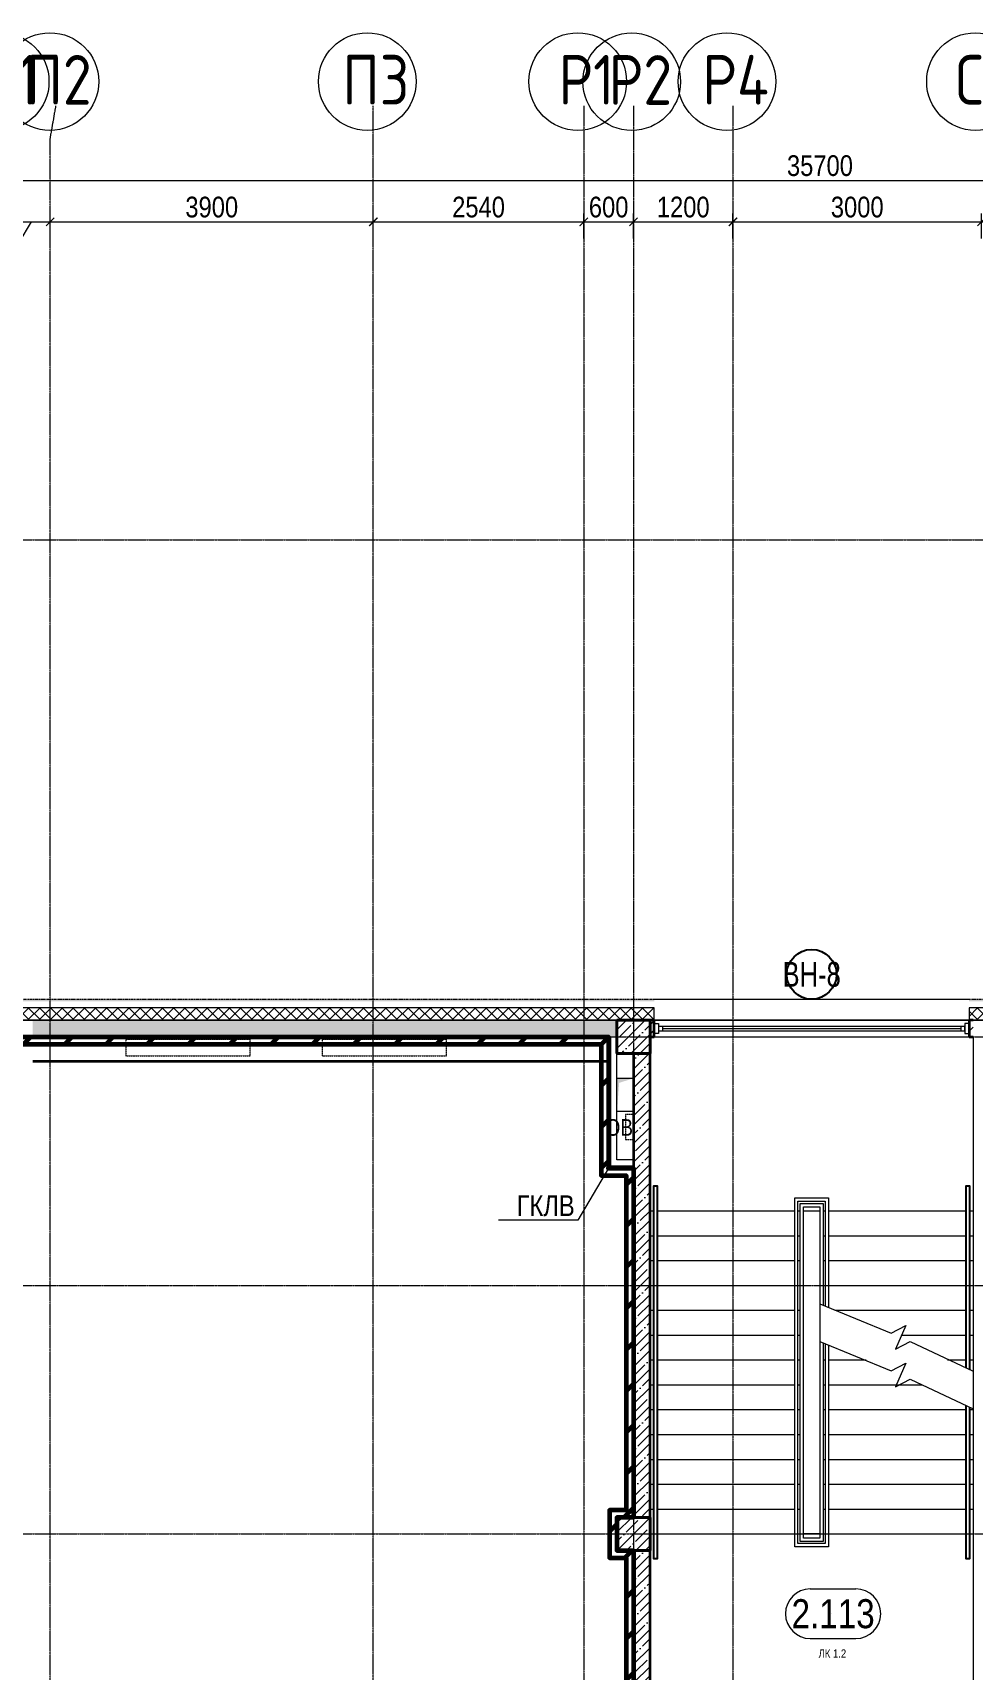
# Model space of a CAD drawing. Header units: millimetres. Extents: x -231292 to 573618, y -153144 to 564035.
# Drawn here: x 54733 to 66083, y 134284 to 154051 of the extents above; entities that cross this region are included whole.
import ezdxf
from ezdxf import colors
from ezdxf.entities.mleader import LeaderData, LeaderLine
from ezdxf.enums import TextEntityAlignment as Align
from ezdxf.math import Vec2, Vec3

# ---------------------------------------------------------------- set-up
doc = ezdxf.new("R2010")
doc.units = ezdxf.units.MM
for name, pattern in [('CENTER2', [28.575, 19.05, -3.175, 3.175, -3.175]), ('DASHED', [19.05, 12.7, -6.35]), ('HIDDEN2', [4.7625, 3.175, -1.5875])]:
    doc.linetypes.add(name, pattern=pattern)
doc.layers.get('0').update_dxf_attribs({"color": 250})
doc.layers.get('Defpoints').update_dxf_attribs({"color": 250})
for name, color, linetype, lineweight in [('10.1) Шпакл. Блок 5 8 вып', 3, 'Continuous', 60), ('A-Wall-Open', 250, 'Continuous', 5), ('АР_Area', 250, 'Continuous', 5), ('АР_Витраж марка', 250, 'Continuous', 9), ('АР_Колонны', 250, 'Continuous', 35), ('АР_Окна', 250, 'Continuous', 5), ('АР_Отопительные приборы', 250, 'HIDDEN2', 0), ('АР_Стены ЖБ', 250, 'Continuous', 35), ('АР_Стены ПЕНОблок', 250, 'Continuous', 20), ('АР_Тонкая', 250, 'Continuous', 5), ('АР_Утеплитель', 250, 'Continuous', 0), ('АР_Ф_ЛК', 250, 'Continuous', 5), ('АР_Штриховка', 250, 'Continuous', 0), ('Зашивка радиаторов тип 5 (спорт желтый)', 250, 'Continuous', 0), ('Зашивки ГКЛ на всю высоту', 250, 'Continuous', 0), ('КМ_Фахверки', 250, 'Continuous', 80), ('ОВ_Отопление', 250, 'Continuous', 0), ('Размеры зашивки ГКЛ', 250, 'Continuous', 0), ('РД_Оси_100', 250, 'Continuous', 0), ('РД_Оси_размер', 250, 'Continuous', 0)]:
    doc.layers.add(name, color=color, linetype=linetype, lineweight=lineweight)
doc.layers.add('АР_Делит', color=250, linetype='Continuous', lineweight=0, plot=False)
doc.layers.add('РД_Витраж_проем', color=250, linetype='Continuous', lineweight=0, plot=False)
doc.styles.add('Arial_09', font='ARIALN.TTF', dxfattribs={"width": 0.9})
doc.styles.add('style1', font='ARIALN.TTF')
doc.styles.add('ккк', font='isocpeur.ttf', dxfattribs={"width": 0.85, "oblique": 15})
doc.dimstyles.new('Dim100_ареал', dxfattribs={"dimscale": 100, "dimtxt": 2.5, "dimasz": 1, "dimexe": 1, "dimexo": 1, "dimgap": 0.5, "dimtad": 1, "dimzin": 12, "dimdsep": 46, "dimtxsty": 'style1', "dimblk": 'ARCHTICK', "dimcen": 1, "dimdle": 1, "dimclrd": 256, "dimclre": 256, "dimaunit": 1, "dimadec": 0, "dimazin": 3, "dimtfac": 1, "dimtmove": 1, "dimatfit": 3, "dimldrblk": 'OPEN30', "dimfxl": 2, "dimfxlon": 1, "dimtolj": 1, "dimtzin": 0, "dimlwd": 9, "dimlwe": 9, "dimarcsym": 0})
pattern_1 = [(45, (8883.4, 13229.69), (-112.2532, 112.2532), []), (45, (8995.66, 13229.69), (-112.2532, 112.2532), [198.4375, -39.6875, 0, -39.6875])]

# ---------------------------------------------------------------- blocks, each defined once
blk = doc.blocks.new('A-iden')
at = {"linetype": 'Continuous', "lineweight": 5}
blk.add_circle((-0.73, -4.06), 5.89, dxfattribs=at)
at = {"color": 0, "linetype": 'Continuous', "lineweight": 20, "style": 'ккк', "width": 0.85}
blk.add_attdef('ID', text='', height=6, dxfattribs=at).set_placement((0.31, -3.85), align=Align.MIDDLE_CENTER)
blk = doc.blocks.new('_ArchTick')
at = {"color": 0, "linetype": 'ByBlock', "const_width": 0.15}
blk.add_lwpolyline([(-0.5, -0.5), (0.5, 0.5)], dxfattribs=at)
blk = doc.blocks.new('*D446')
at = {"layer": 'Defpoints', "color": 0, "transparency": 16777216}
for p in [(73200, 139039), (37500, 137039), (73200, 137039)]:
    blk.add_point(p, dxfattribs=at)
at = {"layer": 'РД_Оси_размер', "lineweight": 9, "transparency": 16777216}
for p, q in [((37400, 139039), (73300, 139039)), ((37500, 138839), (37500, 139139)), ((73200, 138839), (73200, 139139))]:
    blk.add_line(p, q, dxfattribs=at)
at = {"layer": 'РД_Оси_размер', "lineweight": 9, "transparency": 16777216, "xscale": 100, "yscale": 100, "zscale": 100, "rotation": 180}
blk.add_blockref('_ArchTick', (37500, 139039), dxfattribs=at)
at = {"layer": 'РД_Оси_размер', "lineweight": 9, "transparency": 16777216, "xscale": 100, "yscale": 100, "zscale": 100}
blk.add_blockref('_ArchTick', (73200, 139039), dxfattribs=at)
at = {"layer": 'РД_Оси_размер', "color": 0, "transparency": 16777216, "insert": (55350, 139216), "char_height": 250, "attachment_point": 5, "style": 'style1'}
blk.add_mtext('\\A1;35700', dxfattribs=at)
blk = doc.blocks.new('_Open30')
at = {"color": 0, "linetype": 'ByBlock', "lineweight": -2}
for p, q in [((-1, 0.27), (0, 0)), ((0, 0), (-1, -0.27)), ((0, 0), (-1, 0))]:
    blk.add_line(p, q, dxfattribs=at)
blk = doc.blocks.new('*D465')
at = {"layer": 'Defpoints', "color": 0, "transparency": 16777216}
for p in [(46060, 138539), (45600, 137039), (46060, 137039)]:
    blk.add_point(p, dxfattribs=at)
at = {"layer": 'РД_Оси_размер', "lineweight": 9, "transparency": 16777216}
for p, q in [((45600, 138339), (45600, 138639)), ((46060, 138339), (46060, 138639)), ((45500, 138539), (46160, 138539)), ((45830, 138539), (45534, 138039)), ((45534, 138039), (44974, 138039))]:
    blk.add_line(p, q, dxfattribs=at)
at = {"layer": 'РД_Оси_размер', "lineweight": 9, "transparency": 16777216, "xscale": 100, "yscale": 100, "zscale": 100, "rotation": 180}
blk.add_blockref('_ArchTick', (45600, 138539), dxfattribs=at)
at = {"layer": 'РД_Оси_размер', "lineweight": 9, "transparency": 16777216, "xscale": 100, "yscale": 100, "zscale": 100}
blk.add_blockref('_ArchTick', (46060, 138539), dxfattribs=at)
at = {"layer": 'РД_Оси_размер', "color": 0, "transparency": 16777216, "insert": (45254, 138216), "char_height": 250, "attachment_point": 5, "style": 'style1'}
blk.add_mtext('\\A1;460', dxfattribs=at)
blk = doc.blocks.new('*D466')
at = {"layer": 'Defpoints', "color": 0, "transparency": 16777216}
for p in [(49960, 138539), (46060, 137039), (49960, 137039)]:
    blk.add_point(p, dxfattribs=at)
at = {"layer": 'РД_Оси_размер', "lineweight": 9, "transparency": 16777216}
for p, q in [((46060, 138339), (46060, 138639)), ((49960, 138339), (49960, 138639)), ((45960, 138539), (50060, 138539))]:
    blk.add_line(p, q, dxfattribs=at)
at = {"layer": 'РД_Оси_размер', "lineweight": 9, "transparency": 16777216, "xscale": 100, "yscale": 100, "zscale": 100, "rotation": 180}
blk.add_blockref('_ArchTick', (46060, 138539), dxfattribs=at)
at = {"layer": 'РД_Оси_размер', "lineweight": 9, "transparency": 16777216, "xscale": 100, "yscale": 100, "zscale": 100}
blk.add_blockref('_ArchTick', (49960, 138539), dxfattribs=at)
at = {"layer": 'РД_Оси_размер', "color": 0, "transparency": 16777216, "insert": (48010, 138716), "char_height": 250, "attachment_point": 5, "style": 'style1'}
blk.add_mtext('\\A1;3900', dxfattribs=at)
blk = doc.blocks.new('*D467')
at = {"layer": 'Defpoints', "color": 0, "transparency": 16777216}
for p in [(52500, 138539), (49960, 137039), (52500, 137039)]:
    blk.add_point(p, dxfattribs=at)
at = {"layer": 'РД_Оси_размер', "lineweight": 9, "transparency": 16777216}
for p, q in [((49960, 138339), (49960, 138639)), ((52500, 138339), (52500, 138639)), ((49860, 138539), (52600, 138539))]:
    blk.add_line(p, q, dxfattribs=at)
at = {"layer": 'РД_Оси_размер', "lineweight": 9, "transparency": 16777216, "xscale": 100, "yscale": 100, "zscale": 100, "rotation": 180}
blk.add_blockref('_ArchTick', (49960, 138539), dxfattribs=at)
at = {"layer": 'РД_Оси_размер', "lineweight": 9, "transparency": 16777216, "xscale": 100, "yscale": 100, "zscale": 100}
blk.add_blockref('_ArchTick', (52500, 138539), dxfattribs=at)
at = {"layer": 'РД_Оси_размер', "color": 0, "transparency": 16777216, "insert": (51230, 138716), "char_height": 250, "attachment_point": 5, "style": 'style1'}
blk.add_mtext('\\A1;2540', dxfattribs=at)
blk = doc.blocks.new('*D468')
at = {"layer": 'Defpoints', "color": 0, "transparency": 16777216}
for p in [(53100, 138539), (52500, 137039), (53100, 137039)]:
    blk.add_point(p, dxfattribs=at)
at = {"layer": 'РД_Оси_размер', "lineweight": 9, "transparency": 16777216}
for p, q in [((52500, 138339), (52500, 138639)), ((53100, 138339), (53100, 138639)), ((52400, 138539), (53200, 138539))]:
    blk.add_line(p, q, dxfattribs=at)
at = {"layer": 'РД_Оси_размер', "lineweight": 9, "transparency": 16777216, "xscale": 100, "yscale": 100, "zscale": 100, "rotation": 180}
blk.add_blockref('_ArchTick', (52500, 138539), dxfattribs=at)
at = {"layer": 'РД_Оси_размер', "lineweight": 9, "transparency": 16777216, "xscale": 100, "yscale": 100, "zscale": 100}
blk.add_blockref('_ArchTick', (53100, 138539), dxfattribs=at)
at = {"layer": 'РД_Оси_размер', "color": 0, "transparency": 16777216, "insert": (52800, 138716), "char_height": 250, "attachment_point": 5, "style": 'style1'}
blk.add_mtext('\\A1;600', dxfattribs=at)
blk = doc.blocks.new('*D469')
at = {"layer": 'Defpoints', "color": 0, "transparency": 16777216}
for p in [(54300, 138539), (53100, 137039), (54300, 137039)]:
    blk.add_point(p, dxfattribs=at)
at = {"layer": 'РД_Оси_размер', "lineweight": 9, "transparency": 16777216}
for p, q in [((53100, 138339), (53100, 138639)), ((54300, 138339), (54300, 138639)), ((53000, 138539), (54400, 138539))]:
    blk.add_line(p, q, dxfattribs=at)
at = {"layer": 'РД_Оси_размер', "lineweight": 9, "transparency": 16777216, "xscale": 100, "yscale": 100, "zscale": 100, "rotation": 180}
blk.add_blockref('_ArchTick', (53100, 138539), dxfattribs=at)
at = {"layer": 'РД_Оси_размер', "lineweight": 9, "transparency": 16777216, "xscale": 100, "yscale": 100, "zscale": 100}
blk.add_blockref('_ArchTick', (54300, 138539), dxfattribs=at)
at = {"layer": 'РД_Оси_размер', "color": 0, "transparency": 16777216, "insert": (53700, 138716), "char_height": 250, "attachment_point": 5, "style": 'style1'}
blk.add_mtext('\\A1;1200', dxfattribs=at)
blk = doc.blocks.new('*D470')
at = {"layer": 'Defpoints', "color": 0, "transparency": 16777216}
for p in [(57300, 138539), (54300, 137039), (57300, 137039)]:
    blk.add_point(p, dxfattribs=at)
at = {"layer": 'РД_Оси_размер', "lineweight": 9, "transparency": 16777216}
for p, q in [((54300, 138339), (54300, 138639)), ((57300, 138339), (57300, 138639)), ((54200, 138539), (57400, 138539))]:
    blk.add_line(p, q, dxfattribs=at)
at = {"layer": 'РД_Оси_размер', "lineweight": 9, "transparency": 16777216, "xscale": 100, "yscale": 100, "zscale": 100, "rotation": 180}
blk.add_blockref('_ArchTick', (54300, 138539), dxfattribs=at)
at = {"layer": 'РД_Оси_размер', "lineweight": 9, "transparency": 16777216, "xscale": 100, "yscale": 100, "zscale": 100}
blk.add_blockref('_ArchTick', (57300, 138539), dxfattribs=at)
at = {"layer": 'РД_Оси_размер', "color": 0, "transparency": 16777216, "insert": (55800, 138716), "char_height": 250, "attachment_point": 5, "style": 'style1'}
blk.add_mtext('\\A1;3000', dxfattribs=at)
blk = doc.blocks.new('otv')
at = {"linetype": 'Continuous'}
blk.add_lwpolyline([(0, -1), (0, 0), (1, 0), (1, -1)], close=True, dxfattribs=at)
blk.add_solid([(0, -1), (0, 0), (0.135, -0.137), (1, 0)], dxfattribs=at)
blk = doc.blocks.new('_DotSmall')
at = {"color": 0, "linetype": 'ByBlock', "const_width": 0.5}
blk.add_lwpolyline([(-0.0625, 0, 1), (0.0625, 0, 1)], format="xyb", close=True, dxfattribs=at)
blk = doc.blocks.new('MOK-МаркаПом_овал_ареал')
for p, q in [((-2.75, 3), (2.75, 3)), ((-2.75, -3), (2.75, -3))]:
    blk.add_line(p, q)
for centre, radius, start, end in [((-2.75, 0), 3, 90, 270), ((2.75, 0), 3, 270, 90), ((-3.75, 0), 3.5, 0, 0.001)]:
    blk.add_arc(centre, radius, start, end)
at = {"color": 0, "style": 'style1'}
blk.add_attdef('АР-ПОМЕЩЕНИЕ:НОМЕР', text='', height=3.5, dxfattribs=at).set_placement((0, 0), align=Align.MIDDLE)
at = {"layer": 'Defpoints', "color": 2, "style": 'style1'}
blk.add_attdef('АР-ПОМЕЩЕНИЕ:НАИМЕНОВАНИЕ', text='', height=1, dxfattribs=at).set_placement((-0.09, -4.81), align=Align.MIDDLE)
blk = doc.blocks.new('МаркаВитража1')
at = {"layer": 'Defpoints'}
blk.add_circle((0, 0), 3, dxfattribs=at)
at = {"color": 0, "linetype": 'ByBlock', "lineweight": -2, "style": 'Arial_09', "width": 0.9}
blk.add_attdef('АР-ОКНО:НАИМЕНОВАНИЕ', text='', height=3, dxfattribs=at).set_placement((0, 0), align=Align.MIDDLE)
blk = doc.blocks.new('СОШ_2200_АР_ОСИ_М100_28.05.24')
at = {"layer": 'АР_Делит', "color": 5, "linetype": 'DASHED'}
blk.add_lwpolyline([(-355, 13145), (-355, 100855), (37145, 100855), (37145, 129155), (72745, 129155), (72745, 135155), (114955, 135155), (114955, -355)], dxfattribs=at)
at = {"layer": 'РД_Оси_100', "linetype": 'CENTER2'}
for p, q in [((49960, -6155), (49960, 139938.679)), ((-5954.958, 134700), (119910, 134700)), ((-5954.958, 128700), (119910, 128700)), ((-5954.958, 125700), (119910, 125700)), ((-5954.958, 122700), (119910, 122700))]:
    blk.add_line(p, q, dxfattribs=at)
for points in [[(46060, -6163.105), (46060, 139538.679), (46130, 139938.679)], [(52500, 139938.679), (52500, -5755), (52358.276, -6155)], [(53100, 139938.679), (53100, -5755), (52949.266, -6155)], [(54300, 139938.679), (54300, -6155)]]:
    blk.add_lwpolyline(points, dxfattribs=at)
at = {"layer": 'РД_Оси_100', "color": 0, "xscale": 100, "yscale": 100, "zscale": 100}
for p, values in [((45530, 140638.679), {'ID': 'П1'}), ((52500, 140638.679), {'ID': 'Р1'}), ((53151.517, 140636.463), {'ID': 'Р2'}), ((54300, 140638.679), {'ID': 'Р4'}), ((57300, 140638.679), {'ID': 'С2'})]:
    blk.add_blockref('A-iden', p, dxfattribs=at).add_auto_attribs(values)
at = {"layer": 'РД_Оси_100', "color": 1, "xscale": 100, "yscale": 100, "zscale": 100}
for p, values in [((46130, 140638.679), {'ID': 'П2'}), ((49960, 140638.679), {'ID': 'П3'})]:
    blk.add_blockref('A-iden', p, dxfattribs=at).add_auto_attribs(values)
at = {"layer": 'РД_Оси_размер'}
for base, p1, p2, picture, middle in [((73200, 139038.679), (37500, 137038.679), (73200, 137038.679), '*D446', (55350, 139216.322)), ((49960, 138538.679), (46060, 137038.679), (49960, 137038.679), '*D466', (48010, 138716.322)), ((52500, 138538.679), (49960, 137038.679), (52500, 137038.679), '*D467', (51230, 138716.322)), ((53100, 138538.679), (52500, 137038.679), (53100, 137038.679), '*D468', (52800, 138716.322)), ((54300, 138538.679), (53100, 137038.679), (54300, 137038.679), '*D469', (53700, 138716.322)), ((57300, 138538.679), (54300, 137038.679), (57300, 137038.679), '*D470', (55800, 138716.322))]:
    dim = blk.add_linear_dim(base=base, p1=p1, p2=p2, dimstyle='Dim100_ареал', dxfattribs=at)
    dim.commit()
    dim.dimension.update_dxf_attribs({"geometry": picture, "text_midpoint": middle})
dim = blk.add_linear_dim(base=(46060, 138538.679), p1=(45600, 137038.679), p2=(46060, 137038.679), dimstyle='Dim100_ареал', dxfattribs=at)
dim.commit()
dim.dimension.update_dxf_attribs({"geometry": '*D465', "text_midpoint": (45484.181, 138038.679), "dimtype": 160})

msp = doc.modelspace()

# ---------------------------------------------------------------- hatches: boundary and pattern name
at = {"layer": '10.1) Шпакл. Блок 5 8 вып'}
h = msp.add_hatch(dxfattribs=at)
h.set_pattern_fill('ANSI31', color=256, scale=111)
h.paths.add_polyline_path([(61895.344, 135641.627), (61895.344, 133217.745), (61695.343, 133217.745), (61695.343, 132641.627), (61895.344, 132641.627), (61895.344, 129617.745), (61695.343, 129617.745), (61695.343, 129041.627), (61895.344, 129041.627), (61895.344, 123617.745), (61695.343, 123617.745), (61695.343, 123041.627), (61895.344, 123041.627), (61895.344, 117617.745), (61695.343, 117617.745), (61695.343, 117517.745), (46571.462, 117517.745), (46571.462, 122991.629), (46871.412, 122991.629), (46871.412, 123667.746), (46571.462, 123667.746), (46571.462, 128991.624), (46871.462, 128991.624), (46871.462, 129667.741), (46571.462, 129667.741), (46571.462, 135591.629), (46871.508, 135591.629), (46871.508, 136267.745), (46571.462, 136267.745), (46571.462, 141554.081), (46871.462, 141554.081), (46871.462, 141841.627), (61595.139, 141841.627), (61595.139, 140256.461), (61895.344, 140256.461), (61895.344, 136217.745), (61695.343, 136217.745), (61695.343, 135641.627)], flags=16)
h.paths.add_polyline_path([(61983.403, 135729.686), (61983.403, 133129.686), (61783.403, 133129.686), (61783.403, 132729.686), (61983.403, 132729.686), (61983.403, 129529.686), (61783.403, 129529.686), (61783.403, 129129.686), (61983.403, 129129.686), (61983.403, 123529.686), (61783.403, 123529.686), (61783.403, 123129.686), (61983.403, 123129.686), (61983.403, 117529.686), (61783.403, 117529.686), (61783.403, 117429.686), (46483.403, 117429.686), (46483.403, 123079.689), (46783.353, 123079.689), (46783.353, 123579.686), (46483.403, 123579.686), (46483.403, 129079.684), (46783.403, 129079.684), (46783.403, 129579.681), (46483.403, 129579.681), (46483.403, 135679.688), (46783.449, 135679.688), (46783.449, 136179.686), (46483.403, 136179.686), (46483.403, 141642.14), (46783.403, 141642.14), (46783.403, 141929.686), (61683.198, 141929.686), (61683.198, 140344.52), (61983.403, 140344.52), (61983.403, 136129.686), (61783.403, 136129.686), (61783.403, 135729.686)])
at = {"layer": 'АР_Штриховка', "linetype": 'Continuous', "lineweight": 0}
h = msp.add_hatch(dxfattribs=at)
h.set_pattern_fill('_U', color=256, style=0, pattern_type=0)
h.set_pattern_definition([(360, (8883.4027, 13229.6861), (9e-11, 1), [])])
h.paths.add_polyline_path([(46028.403, 142384.686), (46053.403, 142359.686), (62233.4, 142359.686), (62233.4, 142384.686)], flags=0)
h.paths.add_polyline_path([(66033.403, 142384.686), (66033.403, 142359.686), (66483.402, 142359.686), (66483.402, 142384.686)], flags=0)
h = msp.add_hatch(dxfattribs=at)
h.set_pattern_fill('ANSI37', color=256, scale=30, style=0)
h.set_pattern_definition([(45, (8883.4, 13229.69), (-67.35192, 67.35192), []), (135, (8883.4, 13229.69), (-67.35192, -67.35192), [])])
h.paths.add_polyline_path([(46133.403, 142279.686), (46283.403, 142129.686), (62233.4, 142129.686), (62233.4, 142279.686)], flags=0)
h.paths.add_polyline_path([(66033.403, 142279.686), (66033.403, 142129.686), (66483.402, 142129.686), (66483.402, 142279.686)], flags=0)
h = msp.add_hatch(dxfattribs=at)
h.set_pattern_fill('AR-CONC', color=256, angle=45, style=0)
h.set_pattern_definition([(95, (8883.4, 13229.69), (140.09465, 117.55338), [19.05, -209.55]), (40, (8883.4, 13229.69), (-160.01845, 110.17673), [15.24, -167.64058]), (145.45144, (8895.08, 13239.48), (-19.9238, 227.7301), [16.19, -178.09024]), (91.1842, (8847.48, 13265.6), (221.41024, 161.9534), [28.575, -314.325]), (141.63556, (8865.93, 13279.1), (-7.0866, 342.82676), [24.285, -267.1356]), (36.18415, (8847.48, 13265.6), (-7.0866, 342.82676), [22.85997, -251.45973]), (66, (8874.42, 13274.59), (179.51998, 34.89515), [19.05, -209.55]), (11, (8874.42, 13274.59), (-86.53993, 173.9412), [15.24, -167.64]), (116.45145, (8889.38, 13277.5), (92.98005, 208.83634), [16.19, -178.08994]), (82.5, (8883.4, 13229.686), (-57.60547, 61.973414), [0, -165.608, 0, -170.18, 0, -168.275]), (52.5, (8883.4, 13229.69), (-23.58973, 118.087), [0, -97.028, 0, -161.798, 0, -64.135]), (12.5, (8843.35, 13189.634), (99.927863, 91.826196), [0, -63.5, 0, -198.12, 0, -262.89]), (2.5, (8825.39, 13171.67), (86.7639, 122.72239), [0, -82.55, 0, -131.572, 0, -186.69])])
h.paths.add_polyline_path([(54733.403, 142129.686), (54733.403, 141929.686), (61783.402, 141929.686), (61783.402, 142129.686)], flags=0)
at = {"layer": 'АР_Штриховка', "linetype": 'Continuous', "lineweight": 5}
h = msp.add_hatch(dxfattribs=at)
h.set_pattern_fill('ANSI35', color=256, scale=25, style=0)
h.set_pattern_definition(pattern_1)
h.paths.add_polyline_path([(61783.4, 141729.686), (62183.4, 141729.686), (62183.4, 142129.686), (61783.4, 142129.686)], flags=0)
h = msp.add_hatch(dxfattribs=at)
h.set_pattern_fill('ANSI35', color=256, scale=25, angle=-360, style=0)
h.set_pattern_definition([(45, (8883.4, 13229.69), (-112.2532, 112.2532), []), (45, (8995.66, 13229.69), (-112.2532, 112.2532), [198.4375, -39.6875, 0, -39.6875])])
h.paths.add_polyline_path([(62183.4, 142129.686), (62183.4, 141929.686), (62233.4, 141929.686), (62233.4, 142129.686)], flags=0)
h.paths.add_polyline_path([(66033.403, 142129.686), (66033.403, 141929.686), (66083.403, 141929.686), (66083.403, 142129.686)], flags=0)
h = msp.add_hatch(dxfattribs=at)
h.set_pattern_fill('ANSI35', color=256, scale=25, angle=-360, style=0)
h.set_pattern_definition([(45, (8883.4, 13229.69), (-112.2532, 112.2532), []), (45, (8995.66, 13229.69), (-112.2532, 112.2532), [198.4375, -39.6875, 0, -39.6875])])
h.paths.add_polyline_path([(62183.403, 141729.686), (61983.403, 141729.686), (61983.403, 136129.686), (62183.403, 136129.686)], flags=0)
h = msp.add_hatch(dxfattribs=at)
h.set_pattern_fill('ANSI35', color=256, scale=25, style=0)
h.set_pattern_definition(pattern_1)
h.paths.add_polyline_path([(61783.4, 135729.686), (62183.4, 135729.686), (62183.4, 136129.686), (61783.4, 136129.686)], flags=0)
h = msp.add_hatch(dxfattribs=at)
h.set_pattern_fill('ANSI35', color=256, scale=25, angle=-360, style=0)
h.set_pattern_definition([(45, (8883.4, 13229.69), (-112.2532, 112.2532), []), (45, (8995.66, 13229.69), (-112.2532, 112.2532), [198.4375, -39.6875, 0, -39.6875])])
h.paths.add_polyline_path([(62183.403, 135729.686), (61983.403, 135729.686), (61983.403, 133129.686), (62183.403, 133129.686)], flags=0)

# ---------------------------------------------------------------- linework, layer by layer
for points in [[(62268.4, 139829.686), (62268.4, 135629.686), (62228.4, 135629.686), (62228.4, 140129.686), (62268.4, 140129.686), (62268.4, 139829.686)], [(66038.403, 137458.304), (66038.403, 135629.686), (65998.403, 135629.686), (65998.403, 137475.934)]]:
    msp.add_lwpolyline(points)
at = {"color": 5}
msp.add_lwpolyline([(65998.403, 137930.741), (65998.403, 140129.686), (66038.403, 140129.686), (66038.403, 137913.111)], dxfattribs=at)
at = {"layer": '10.1) Шпакл. Блок 5 8 вып'}
for points in [[(46783.403, 141929.686), (61683.198, 141929.686), (61683.198, 140344.52), (61983.403, 140344.52), (61983.403, 136129.686), (61783.403, 136129.686), (61783.403, 135729.686), (61983.403, 135729.686), (61983.403, 133129.686), (61783.403, 133129.686), (61783.403, 132729.686), (61983.403, 132729.686), (61983.403, 129529.686), (61783.403, 129529.686), (61783.403, 129129.686), (61983.403, 129129.686), (61983.403, 123529.686), (61783.403, 123529.686), (61783.403, 123129.686), (61983.403, 123129.686), (61983.403, 117529.686), (61783.403, 117529.686), (61783.403, 117429.686), (46483.403, 117429.686)], [(46871.462, 141841.627), (61595.139, 141841.627), (61595.139, 140256.461), (61895.344, 140256.461), (61895.344, 136217.745), (61695.343, 136217.745), (61695.343, 135641.627), (61895.344, 135641.627), (61895.344, 133217.745), (61695.343, 133217.745), (61695.343, 132641.627), (61895.344, 132641.627), (61895.344, 129617.745), (61695.343, 129617.745), (61695.343, 129041.627), (61895.344, 129041.627), (61895.344, 123617.745), (61695.343, 123617.745), (61695.343, 123041.627), (61895.344, 123041.627), (61895.344, 117617.745), (61695.343, 117617.745), (61695.343, 117517.745), (46571.462, 117517.745)]]:
    msp.add_lwpolyline(points, dxfattribs=at)
at = {"layer": 'A-Wall-Open', "linetype": 'Continuous', "lineweight": 5}
for p, q in [((62233.4, 142384.686), (66033.403, 142384.686)), ((62233.4, 142129.686), (66033.403, 142129.686))]:
    msp.add_line(p, q, dxfattribs=at)
at = {"layer": 'АР_Делит'}
msp.add_lwpolyline([(62183.4, 133029.686), (62183.4, 141929.686), (66083.403, 141929.686), (66083.403, 133029.686)], close=True, dxfattribs=at)
at = {"layer": 'АР_Колонны', "linetype": 'HIDDEN2', "lineweight": 25}
for p, q in [((61783.4, 142129.686), (62183.4, 142129.686)), ((61783.4, 141729.686), (61783.4, 142129.686)), ((62183.4, 142129.686), (62183.4, 141729.686)), ((62183.4, 141729.686), (61783.4, 141729.686)), ((61783.4, 136129.686), (62183.4, 136129.686)), ((61783.4, 135729.686), (61783.4, 136129.686)), ((62183.4, 136129.686), (62183.4, 135729.686)), ((62183.4, 135729.686), (61783.4, 135729.686))]:
    msp.add_line(p, q, dxfattribs=at)
at = {"layer": 'АР_Колонны', "linetype": 'Continuous', "lineweight": 35}
for p, q in [((61783.4, 142129.686), (62183.4, 142129.686)), ((61783.4, 141729.686), (61783.4, 142129.686)), ((62183.4, 141729.686), (62183.4, 142129.686)), ((61783.4, 141729.686), (62183.4, 141729.686)), ((61783.4, 136129.686), (62183.4, 136129.686)), ((61783.4, 135729.686), (61783.4, 136129.686)), ((62183.4, 135729.686), (62183.4, 136129.686)), ((61783.4, 135729.686), (62183.4, 135729.686))]:
    msp.add_line(p, q, dxfattribs=at)
at = {"layer": 'АР_Окна', "linetype": 'Continuous', "lineweight": 5}
for p, q in [((62233.4, 142129.686), (66033.403, 142129.686)), ((62333.4, 142054.686), (62333.4, 142004.686)), ((62333.4, 142029.686), (65933.403, 142029.686)), ((65933.403, 142054.686), (65933.403, 142004.686)), ((62233.4, 141929.686), (66033.403, 141929.686))]:
    msp.add_line(p, q, dxfattribs=at)
for points in [[(62283.4, 141969.686), (62233.4, 141969.686), (62233.4, 142089.686), (62283.4, 142089.686)], [(62283.4, 142054.686), (62283.4, 142004.686), (65983.403, 142004.686), (65983.403, 142054.686)], [(65983.403, 141969.686), (66033.403, 141969.686), (66033.403, 142089.686), (65983.403, 142089.686)]]:
    msp.add_lwpolyline(points, close=True, dxfattribs=at)
at = {"layer": 'АР_Отопительные приборы'}
for points in [[(57358.523, 141899.686), (55858.523, 141899.686), (55858.523, 141699.686), (57358.523, 141699.686)], [(59727.588, 141899.686), (58227.588, 141899.686), (58227.588, 141699.686), (59727.588, 141699.686)], [(61986.262, 140990.834), (61886.262, 140990.834), (61886.262, 140690.834), (61986.262, 140690.834)]]:
    msp.add_lwpolyline(points, close=True, dxfattribs=at)
at = {"layer": 'АР_Стены ЖБ', "linetype": 'Continuous', "lineweight": 40}
for p, q in [((62183.4, 142129.686), (61783.4, 142129.686)), ((61783.4, 142129.686), (61783.4, 141729.686)), ((62183.4, 141729.686), (62183.4, 142129.686)), ((61783.4, 141729.686), (62183.4, 141729.686)), ((62183.4, 136129.686), (61783.4, 136129.686)), ((61783.4, 136129.686), (61783.4, 135729.686)), ((62183.4, 135729.686), (62183.4, 136129.686)), ((61783.4, 135729.686), (62183.4, 135729.686))]:
    msp.add_line(p, q, dxfattribs=at)
at = {"layer": 'АР_Стены ЖБ', "linetype": 'Continuous', "lineweight": 35}
for p, q in [((62183.4, 142129.686), (62183.4, 141929.686)), ((62233.4, 142129.686), (62183.4, 142129.686)), ((62233.4, 141929.686), (62233.4, 142129.686)), ((66033.403, 142129.686), (66033.403, 141929.686)), ((66083.403, 142129.686), (66033.403, 142129.686)), ((62183.4, 141929.686), (62233.4, 141929.686)), ((66033.403, 141929.686), (66083.403, 141929.686)), ((62183.403, 141729.686), (61983.403, 141729.686)), ((61983.403, 141729.686), (61983.403, 136129.686)), ((62183.403, 136129.686), (62183.403, 141729.686)), ((61983.403, 136129.686), (62183.403, 136129.686)), ((62183.403, 135729.686), (61983.403, 135729.686)), ((61983.403, 135729.686), (61983.403, 133129.686)), ((62183.403, 133129.686), (62183.403, 135729.686))]:
    msp.add_line(p, q, dxfattribs=at)
at = {"layer": 'АР_Стены ПЕНОблок', "linetype": 'Continuous', "lineweight": 20}
for p, q in [((61783.402, 142129.686), (54733.403, 142129.686)), ((61783.402, 141929.686), (61783.402, 142129.686)), ((54733.403, 141929.686), (61783.402, 141929.686))]:
    msp.add_line(p, q, dxfattribs=at)
at = {"layer": 'АР_Тонкая'}
for points in [[(64233.401, 138708.66), (65094.02, 138351.383), (65271.42, 138443.948), (65145.385, 138157.991), (65322.785, 138250.555), (66083.403, 137893.278)], [(64233.401, 138253.854), (65094.02, 137896.576), (65271.42, 137989.141), (65145.385, 137703.184), (65322.785, 137795.748), (66083.403, 137438.471)]]:
    msp.add_lwpolyline(points, dxfattribs=at)
at = {"layer": 'АР_Утеплитель', "linetype": 'Continuous', "lineweight": 0}
for p, q in [((62233.4, 142279.686), (46133.403, 142279.686)), ((62233.4, 142129.686), (62233.4, 142279.686)), ((66033.403, 142279.686), (66033.403, 142129.686)), ((66483.402, 142279.686), (66033.403, 142279.686)), ((46283.403, 142129.686), (62233.4, 142129.686)), ((66033.403, 142129.686), (66483.402, 142129.686))]:
    msp.add_line(p, q, dxfattribs=at)
at = {"layer": 'АР_Ф_ЛК', "color": 5}
for p, q in [((62183.4, 139829.686), (62228.4, 139829.686)), ((66038.403, 139829.686), (66083.403, 139829.686)), ((62183.4, 139529.686), (62228.4, 139529.686)), ((66038.403, 139529.686), (66083.403, 139529.686)), ((62183.4, 139229.686), (62228.4, 139229.686)), ((66038.403, 139229.686), (66083.403, 139229.686)), ((62183.4, 138929.686), (62228.4, 138929.686)), ((66038.403, 138929.686), (66083.403, 138929.686)), ((62183.4, 138629.686), (62228.4, 138629.686)), ((66038.403, 138629.686), (66083.403, 138629.686)), ((62183.4, 138329.686), (62228.4, 138329.686)), ((66038.403, 138329.686), (66083.403, 138329.686)), ((62183.4, 138029.686), (62228.4, 138029.686)), ((65773.909, 138029.686), (65998.403, 138029.686)), ((66038.403, 138029.686), (66083.403, 138029.686)), ((62183.4, 137729.686), (62228.4, 137729.686)), ((62183.4, 137429.686), (62228.4, 137429.686)), ((66038.403, 137429.686), (66083.403, 137429.686)), ((62183.4, 137129.686), (62228.4, 137129.686)), ((66038.403, 137129.686), (66083.403, 137129.686)), ((62183.4, 136829.686), (62228.4, 136829.686)), ((66038.403, 136829.686), (66083.403, 136829.686)), ((62183.4, 136529.686), (62228.4, 136529.686)), ((66038.403, 136529.686), (66083.403, 136529.686)), ((62183.4, 136229.686), (62228.4, 136229.686)), ((66038.403, 136229.686), (66083.403, 136229.686)), ((62183.4, 135929.686), (62228.4, 135929.686)), ((66038.403, 135929.686), (66083.403, 135929.686))]:
    msp.add_line(p, q, dxfattribs=at)
at = {"layer": 'АР_Ф_ЛК'}
for p, q in [((62268.4, 139829.686), (63928.401, 139829.686)), ((63968.401, 139829.686), (63993.401, 139829.686)), ((64033.401, 139829.686), (64233.401, 139829.686)), ((64273.401, 139829.686), (64298.401, 139829.686)), ((64338.401, 139829.686), (65998.403, 139829.686)), ((62268.4, 139529.686), (63928.401, 139529.686)), ((63968.401, 139529.686), (63993.401, 139529.686)), ((64273.401, 139529.686), (64298.401, 139529.686)), ((64338.401, 139529.686), (65998.403, 139529.686)), ((62268.4, 139229.686), (63928.401, 139229.686)), ((63968.401, 139229.686), (63993.401, 139229.686)), ((64273.401, 139229.686), (64298.401, 139229.686)), ((64338.401, 139229.686), (65998.403, 139229.686)), ((62268.4, 138929.686), (63928.401, 138929.686)), ((63968.401, 138929.686), (63993.401, 138929.686)), ((64273.401, 138929.686), (64298.401, 138929.686)), ((64338.401, 138929.686), (65998.403, 138929.686)), ((62268.4, 138629.686), (63928.401, 138629.686)), ((63968.401, 138629.686), (63993.401, 138629.686)), ((64412.584, 138629.686), (65998.403, 138629.686)), ((62268.4, 138329.686), (63928.401, 138329.686)), ((63968.401, 138329.686), (63993.401, 138329.686)), ((65221.059, 138329.686), (65998.403, 138329.686)), ((62268.4, 138029.686), (63928.401, 138029.686)), ((63968.401, 138029.686), (63993.401, 138029.686)), ((64273.401, 138029.686), (64298.401, 138029.686)), ((64338.401, 138029.686), (64792.01, 138029.686)), ((62268.4, 137729.686), (63928.401, 137729.686)), ((63968.401, 137729.686), (63993.401, 137729.686)), ((64273.401, 137729.686), (64298.401, 137729.686)), ((64338.401, 137729.686), (65472.672, 137729.686)), ((62268.4, 137429.686), (63928.401, 137429.686)), ((63968.401, 137429.686), (63993.401, 137429.686)), ((64273.401, 137429.686), (64298.401, 137429.686)), ((64338.401, 137429.686), (65998.403, 137429.686)), ((62268.4, 137129.686), (63928.401, 137129.686)), ((63968.401, 137129.686), (63993.401, 137129.686)), ((64273.401, 137129.686), (64298.401, 137129.686)), ((64338.401, 137129.686), (65998.403, 137129.686)), ((62268.4, 136829.686), (63928.401, 136829.686)), ((63968.401, 136829.686), (63993.401, 136829.686)), ((64273.401, 136829.686), (64298.401, 136829.686)), ((64338.401, 136829.686), (65998.403, 136829.686)), ((62268.4, 136529.686), (63928.401, 136529.686)), ((63968.401, 136529.686), (63993.401, 136529.686)), ((64273.401, 136529.686), (64298.401, 136529.686)), ((64338.401, 136529.686), (65998.403, 136529.686)), ((62268.4, 136229.686), (63928.401, 136229.686)), ((63968.401, 136229.686), (63993.401, 136229.686)), ((64273.401, 136229.686), (64298.401, 136229.686)), ((64338.401, 136229.686), (65998.403, 136229.686)), ((62268.4, 135929.686), (63928.401, 135929.686)), ((63968.401, 135929.686), (63993.401, 135929.686)), ((64033.401, 135929.686), (64233.401, 135929.686)), ((64273.401, 135929.686), (64298.401, 135929.686)), ((64338.401, 135929.686), (65998.403, 135929.686))]:
    msp.add_line(p, q, dxfattribs=at)
for points in [[(64338.401, 138207.575), (64338.401, 135774.686), (63928.401, 135774.686), (63928.401, 139984.686), (64338.401, 139984.686), (64338.401, 138662.382)], [(64298.401, 138225.205), (64298.401, 135814.686), (63968.401, 135814.686), (63968.401, 139944.686), (64298.401, 139944.686), (64298.401, 138680.012)], [(64273.401, 138236.224), (64273.401, 135839.686), (63993.401, 135839.686), (63993.401, 139919.686), (64273.401, 139919.686), (64273.401, 138691.031)]]:
    msp.add_lwpolyline(points, dxfattribs=at)
for points in [[(63123.401, 139829.686, 0, 150, 0), (63123.401, 139363.437, 0, 0, 0), (63123.401, 135929.686, 0, 0, 0)], [(65143.402, 138451.207, 0, 150, 0), (65143.402, 138917.456, 0, 0, 0), (65143.402, 139829.686, 0, 0, 0)], [(65143.402, 135929.686, 0, 150, 0), (65143.402, 136395.935, 0, 0, 0), (65143.402, 137729.686, 0, 0, 0)]]:
    msp.add_lwpolyline(points, format="xyseb", dxfattribs=at)
for points in [[(64033.401, 135879.686), (64033.401, 139879.686), (64233.401, 139879.686), (64233.401, 135879.686)], [(64033.401, 135929.686), (64033.401, 139829.686), (64233.401, 139829.686), (64233.401, 135929.686)]]:
    msp.add_lwpolyline(points, close=True, dxfattribs=at)
at = {"layer": 'Зашивка радиаторов тип 5 (спорт желтый)', "linetype": 'Continuous', "lineweight": 0}
for p, q in [((61683.198, 141929.64), (54733.405, 141929.686)), ((61683.198, 141629.64), (61683.198, 141929.64)), ((54733.403, 141642.186), (61683.198, 141642.14)), ((61683.198, 141642.14), (54733.403, 141642.186)), ((54733.403, 141629.686), (61683.198, 141629.64))]:
    msp.add_line(p, q, dxfattribs=at)
at = {"layer": 'Зашивки ГКЛ на всю высоту', "linetype": 'Continuous', "lineweight": 0}
for p, q in [((61683.198, 140344.52), (61683.198, 141929.686)), ((61683.198, 141929.686), (61783.198, 141929.686)), ((61695.698, 140369.52), (61695.698, 141929.686)), ((61695.698, 140357.02), (61695.698, 141929.686)), ((61708.198, 140357.02), (61708.198, 141929.686)), ((61708.198, 140369.52), (61708.198, 141929.686)), ((61783.198, 140444.52), (61783.198, 141929.686)), ((61985.356, 140369.52), (61695.698, 140369.52)), ((61695.698, 140357.02), (61985.356, 140357.02)), ((61708.198, 140369.52), (61985.356, 140369.52)), ((61985.356, 140357.02), (61708.198, 140357.02)), ((61985.356, 140444.52), (61783.198, 140444.52)), ((61985.356, 140344.52), (61985.356, 140444.52)), ((61683.198, 140344.52), (61985.356, 140344.52))]:
    msp.add_line(p, q, dxfattribs=at)
at = {"layer": 'КМ_Фахверки', "lineweight": 5}
msp.add_lwpolyline([(79583.403, 81804.686), (103283.403, 81804.103), (103283.403, 13129.686), (123583.403, 13129.686), (123583.371, 148129.686), (81883.406, 148129.686), (81883.406, 142129.686), (46283.403, 142129.686), (46283.403, 113829.686), (8783.403, 113829.686), (8783.403, 26629.686), (36583.403, 26629.686), (36583.403, 39729.686), (29083.403, 39729.686), (29083.403, 81804.686), (54383.403, 81804.686), (54383.403, 13129.686), (92083.403, 13129.686), (92083.403, 26829.686), (74683.402, 26829.694), (74683.401, 81804.686), (79584.99, 81804.686)], dxfattribs=at)
at = {"layer": 'РД_Витраж_проем', "linetype": 'Continuous', "lineweight": 0}
for p, q in [((62233.403, 142384.686), (66033.403, 142384.686)), ((62233.403, 142129.686), (66033.403, 142129.686))]:
    msp.add_line(p, q, dxfattribs=at)

# ---------------------------------------------------------------- block references
at = {"layer": 'АР_Area', "linetype": 'Continuous', "lineweight": 5, "xscale": 100, "yscale": 100, "zscale": 100}
msp.add_blockref('MOK-МаркаПом_овал_ареал', (64392.331, 134966.586), dxfattribs=at).add_auto_attribs({'АР-ПОМЕЩЕНИЕ:НОМЕР': '2.113', 'АР-ПОМЕЩЕНИЕ:НАИМЕНОВАНИЕ': 'ЛК 1.2'})
at = {"layer": 'АР_Витраж марка', "linetype": 'Continuous', "lineweight": 9, "xscale": 100, "yscale": 100, "zscale": 100}
msp.add_blockref('МаркаВитража1', (64133.403, 142684.686), dxfattribs=at).add_auto_attribs({'АР-ОКНО:НАИМЕНОВАНИЕ': 'ВН-8'})
at = {"layer": 'ОВ_Отопление', "xscale": 200, "yscale": 400}
msp.add_blockref('otv', (61783.403, 141429.686), dxfattribs=at)
at = {"layer": 'РД_Оси_100'}
msp.add_blockref('СОШ_2200_АР_ОСИ_М100_28.05.24', (8883.403, 13229.686), dxfattribs=at)

# ---------------------------------------------------------------- texts
at = {"layer": 'ОВ_Отопление', "insert": (61811.731, 140834.946), "char_height": 200, "width": 590.00022, "attachment_point": 5, "style": 'style1'}
msp.add_mtext('ОВ', dxfattribs=at)

# ---------------------------------------------------------------- leaders
at = {"layer": 'Размеры зашивки ГКЛ'}
ml = msp.add_multileader_mtext('Standard', dxfattribs=at)
ml.set_content('\\pxsm1;ГКЛВ', color=256, style='style1')
ml.set_leader_properties(color=256, linetype='ByLayer', lineweight=9)
ml.set_arrow_properties(name='DOTSMALL')
ml.build(insert=Vec2(0, 0))
ml.multileader.update_dxf_attribs({"text_left_attachment_type": 6, "text_right_attachment_type": 6, "text_bottom_attachment_type": 10, "dogleg_length": 25, "arrow_head_size": 100})
ctx = ml.context
ctx.base_point, ctx.char_height, ctx.arrow_head_size, ctx.landing_gap_size, ctx.plane_origin = Vec3(60525.403, 139716.686), 250, 100, 50, Vec3(51596.521, 147176.196)
ctx.left_attachment, ctx.right_attachment, ctx.top_attachment = 6, 6, 10
notes = []
notes.append((ctx, [(1, (1, 1, 0), (61311.385, 139716.686), (-1, 0), 25, [(1, [(61683.198, 140344.52)], 0, [])])]))
ctx.mtext.insert, ctx.mtext.width, ctx.mtext.defined_height, ctx.mtext.line_spacing_factor, ctx.mtext.flow_direction = Vec3(60575.403, 140016.686), 1126.26794, 600, 0.3, 5
for ctx, leaders in notes:
    for number, flags, end, landing, length, lines in leaders:
        leader = LeaderData()
        leader.index, (leader.has_last_leader_line, leader.has_dogleg_vector, leader.attachment_direction) = number, flags
        leader.last_leader_point, leader.dogleg_vector, leader.dogleg_length = Vec3(end), Vec3(landing), length
        for number, points, colour, breaks in lines:
            line = LeaderLine()
            line.index, line.vertices, line.color, line.breaks = number, Vec3.list(points), colors.encode_raw_color(colour), breaks
            leader.lines.append(line)
        ctx.leaders.append(leader)

doc.saveas('drawing.dxf')
